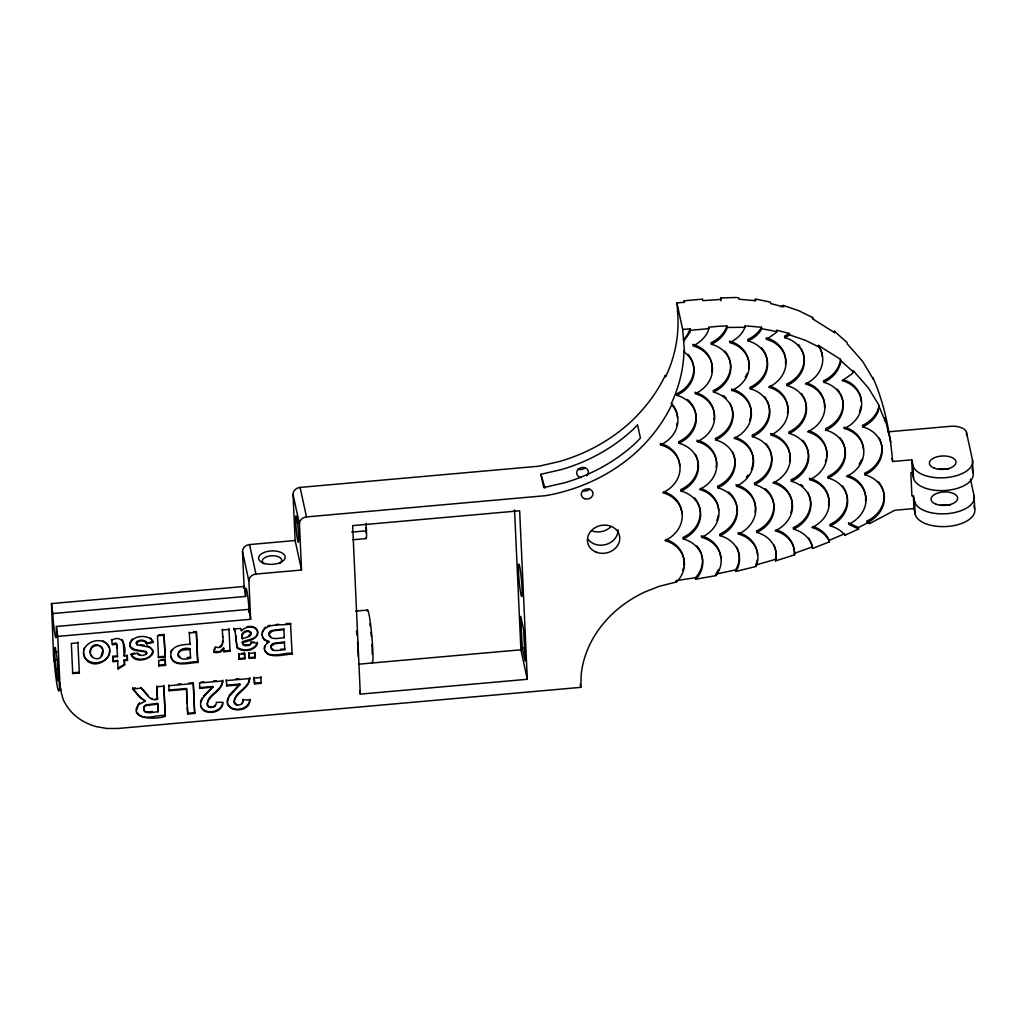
<?xml version="1.0" encoding="UTF-8"?>
<svg xmlns="http://www.w3.org/2000/svg" width="1026" height="1026" viewBox="0 0 1026 1026"><rect width="100%" height="100%" fill="white"/><g stroke="black" fill="none" stroke-linecap="round" stroke-linejoin="round"><path stroke-width="1.5" d="M244.175 588.398L244.355 586.462L51.48 603.596L53.544 655.422L54.801 663.219M660.257 443.386L660.577 444.861A30.062 25.855 -12.2 0 1 680.046 467.151A30.062 25.855 -12.2 0 1 662.758 492.724A30.062 25.855 -12.2 0 1 682.213 515.026A30.062 25.855 -12.2 0 1 664.925 540.587A30.062 25.855 -12.2 0 1 676.506 581.973L659.372 586.282L645.713 591.592A112.475 96.752 -12.2 0 0 581.191 674.595L580.806 687.343L118.016 728.46L107.076 728.498L96.47 726.664A56.238 48.376 -12.2 0 1 65.048 703.105C60.188 696.154 58.88 672.158 59.508 687.407A26.638 1.962 84.9 0 1 54.506 664.412L53.544 655.422M54.481 652.113L54.66 647.611L55.34 647.624L57.341 659.923L58.302 681.226L56.661 676.724L54.481 652.113L57.661 651.779M136.548 710.351L138.587 704.541L145.32 701.156L139.472 696.462L132.585 688.177L135.368 687.933M242.29 634.042L242.367 638.762L249.946 636.197L251.165 634.042L250.69 632.196C248.523 629.246 243.444 630.939 242.29 634.042L242.316 637.621M227.464 702.451L229.131 696.526L239.917 684.778L239.763 684.047L226.554 685.214L226.72 685.958L239.917 684.778M773.809 544.691A30.062 25.855 -12.2 0 1 775.605 558.349L775.618 560.889L794.534 554.861L794.329 551.616A30.062 25.855 -12.2 0 0 776.22 529.724M794.534 554.861L794.65 553.091A30.062 25.855 -12.2 0 0 775.181 530.801A30.062 25.855 -12.2 0 0 792.47 505.228A30.062 25.855 -12.2 0 0 773.014 482.925A30.062 25.855 -12.2 0 0 790.302 457.365A30.062 25.855 -12.2 0 0 770.834 435.062A30.062 25.855 -12.2 0 0 788.122 409.489A30.062 25.855 -12.2 0 0 768.666 387.187A30.062 25.855 -12.2 0 0 785.954 361.627A30.062 25.855 -12.2 0 0 766.486 339.324L766.165 337.849A30.062 25.855 -12.2 0 1 785.48 363.986M834.343 332.334L834.407 331.257L847.014 342.466L847.335 343.941L862.61 361.37L873.331 379.274L873.011 377.799C884.592 404.103 890.196 432.972 892.633 461.508L911.742 459.815L912.948 465.342L913.525 478.103A29.972 15.121 -2.6 0 0 946.536 490.39A29.972 15.121 -2.6 0 0 973.071 472.819L972.481 460.046L966.479 432.395A14.8 7.464 -2.6 0 0 950.179 426.329L887.798 431.869M794.214 553.386L812.22 546.973L812.541 548.448L829.354 541.882L828.687 540.125A30.062 25.855 -12.2 0 0 811.938 527.531A30.062 25.855 -12.2 0 0 829.226 501.97A30.062 25.855 -12.2 0 0 809.77 479.668A30.062 25.855 -12.2 0 0 827.059 454.095A30.062 25.855 -12.2 0 0 807.59 431.792A30.062 25.855 -12.2 0 0 824.878 406.232A30.062 25.855 -12.2 0 0 805.423 383.929A30.062 25.855 -12.2 0 0 819.992 348.66L818.453 345.441L840.499 359.28L840.422 360.357A30.062 25.855 -12.2 0 1 823.48 380.826L823.788 382.3A30.062 25.855 -12.2 0 1 843.257 404.59A30.062 25.855 -12.2 0 1 825.968 430.163A30.062 25.855 -12.2 0 1 845.437 452.466A30.062 25.855 -12.2 0 1 828.136 478.026A30.062 25.855 -12.2 0 1 847.604 500.329A30.062 25.855 -12.2 0 1 830.316 525.902A30.062 25.855 -12.2 0 1 844.116 534.264L844.821 535.277L858.608 529.031L858.287 527.556L848.374 522.785M840.499 359.28L840.743 361.832A30.062 25.855 -12.2 0 1 823.788 382.3M59.944 684.919L57.738 636.415L250.626 619.281L248.895 581.114A7.4 6.361 -12.2 0 1 255.949 574.073L301.529 570.02L295.129 540.522L293.038 494.442A7.4 6.361 -12.2 0 1 300.092 487.414L539.137 466.176L559.721 461.431A161.287 138.754 -12.2 0 0 631.554 421.135C645.341 407.963 657.025 392.599 665.284 375.375L665.605 376.85C675.339 356.638 679.533 333.617 677.609 311.506M684.201 350.777L683.957 350.635C683.649 368.885 679.058 386.892 671.363 403.398L672.197 405.347A30.062 25.855 -12.2 0 1 660.577 444.861M701.643 554.784A30.062 25.855 -12.2 0 1 698.078 574.611L695.538 577.689L695.859 579.164L698.398 576.086A30.062 25.855 -12.2 0 0 683.303 538.958A30.062 25.855 -12.2 0 0 700.591 513.398A30.062 25.855 -12.2 0 0 681.123 491.095A30.062 25.855 -12.2 0 0 698.424 465.522A30.062 25.855 -12.2 0 0 678.955 443.219A30.062 25.855 -12.2 0 0 696.244 417.659A30.062 25.855 -12.2 0 0 676.775 395.356A30.062 25.855 -12.2 0 0 684.522 352.251L682.688 329.474L676.929 302.926L684.522 302.247L684.201 300.772L702.579 299.143L702.9 300.618L721.137 299.425L720.816 297.95L735.514 297.502L738.733 297.784L739.053 299.259L755.764 300.708L755.444 299.233L757.406 299.4L770.5 302.131L770.821 303.606L783.646 306.915L783.325 305.44L780.889 306.812M152.669 651.138C151.617 660.359 134.791 662.232 131.007 653.998C134.842 668.208 165.84 653.793 147 645.816M262.028 635.261C263.195 621.679 281.752 626.142 290.691 623.949L290.525 623.218L292.064 654.075C284.24 654.203 263.118 660.911 264.439 646.124M143.743 709.312L143.858 708.055A3.796 3.27 -12.2 0 1 146.256 705.542L157.709 704.157L158.068 711.8C153.477 711.826 142.64 715.571 143.704 707.324A3.796 3.27 -12.2 0 1 146.09 704.811L157.555 703.413L157.709 704.157M109.487 650.561C110.257 665.143 84.312 667.669 83.542 652.626M257.629 632.119C257.334 639.775 247.561 639.339 242.38 641.789L242.572 643.097M90.544 652.728C89.211 646.059 99.522 642.468 102.241 648.765M102.664 650.856L101.112 655.986M222.36 643.379L222.655 640.647M178.024 654.819C178.434 648.996 186.142 650.112 190.182 649.432L190.015 648.688C174.33 645.444 174.458 663.848 190.567 657.974L190.015 648.688M264.362 648.919L265.49 644.918L268.94 641.955L263.772 638.916L262.399 636.928M269.299 632.709C267.901 641.327 279.585 637.864 284.279 637.71L283.753 628.912L271.082 630.657L269.299 632.709L269.287 634.914M207.175 703.849C209.317 694.551 222.167 691.191 222.834 680.918L199.519 682.983L199.762 688.343L212.972 687.176L212.805 686.445L199.608 687.612L199.762 688.343M234.12 701.451C236.224 691.986 250.062 688.459 249.626 677.788C249.587 688.882 232.415 692.127 234.492 703.131L235.454 704.311C238.943 706.645 244.393 703.554 243.162 699.193L242.803 701.399M271.172 645.38C269.889 653.305 280.393 649.74 284.83 649.689L284.356 641.981L273.083 643.443L271.172 645.38L271.133 647.457M227.567 703.413C231.401 713.288 249.793 709.992 249.805 699.181C251.396 713.852 222.206 713.365 227.977 697.77M152.566 650.407L149.616 647.239L137.035 644.764L136.535 642.096C139.138 639.224 146.038 639.172 146.692 643.879L153.323 642.404L153.156 641.673L146.526 643.148M136.509 643.712L136.535 642.096M222.668 680.174C222.629 691.28 205.456 694.525 207.547 705.529L208.496 706.709C211.741 708.799 216.794 706.478 216.371 702.323L223.014 702.31C222.822 711.531 210.548 714.75 203.725 710.569C194.594 702.541 207.727 692.832 212.972 687.176M146.526 652.433L146.526 653.831C144.153 655.806 138.959 656.486 137.394 653.164L131.161 654.729M146.526 653.831L145.807 651.446L134.957 649.599L130.34 646.752M250.998 633.311L248.484 636.069M83.67 650.227L84.26 648.009M200.48 702.105L202.019 698.18M683.675 302.529L684.201 300.772M682.688 329.474L690.28 328.795L687.215 335.271L683.521 339.67M690.28 328.795L690.088 332.026L683.842 341.145M757.239 559.991A30.062 25.855 -12.2 0 1 755.764 564.993L756.085 566.467L735.937 571.392L737.707 568.096A30.062 25.855 -12.2 0 0 720.06 535.687A30.062 25.855 -12.2 0 0 737.348 510.127A30.062 25.855 -12.2 0 0 717.879 487.825A30.062 25.855 -12.2 0 0 735.167 462.264A30.062 25.855 -12.2 0 0 715.712 439.962A30.062 25.855 -12.2 0 0 733 414.389A30.062 25.855 -12.2 0 0 713.532 392.086A30.062 25.855 -12.2 0 0 730.82 366.526A30.062 25.855 -12.2 0 0 711.364 344.223A30.062 25.855 -12.2 0 0 726.831 328.769L726.895 325.973L719.444 326.204L708.658 327.166L708.453 330.398A30.062 25.855 -12.2 0 1 692.986 345.852A30.062 25.855 -12.2 0 1 712.442 368.154A30.062 25.855 -12.2 0 1 695.153 393.727A30.062 25.855 -12.2 0 1 714.622 416.03A30.062 25.855 -12.2 0 1 697.334 441.59A30.062 25.855 -12.2 0 1 716.789 463.893A30.062 25.855 -12.2 0 1 699.501 489.453A30.062 25.855 -12.2 0 1 718.97 511.756A30.062 25.855 -12.2 0 1 701.681 537.329A30.062 25.855 -12.2 0 1 716.776 574.457L715.802 575.637L695.859 579.164M720.432 299.271L720.816 297.95M720.752 300.746L721.137 299.425M726.895 325.973L726.511 327.294A30.062 25.855 -12.2 0 1 711.044 342.748L711.364 344.223M775.618 560.889L775.925 559.824A30.062 25.855 -12.2 0 0 756.803 532.43L756.483 530.955A30.062 25.855 -12.2 0 0 765.281 488.684M858.608 529.031L848.694 524.26A30.062 25.855 -12.2 0 0 865.982 498.7A30.062 25.855 -12.2 0 0 846.514 476.397A30.062 25.855 -12.2 0 0 863.802 450.837A30.062 25.855 -12.2 0 0 844.347 428.535A30.062 25.855 -12.2 0 0 861.635 402.962A30.062 25.855 -12.2 0 0 842.166 380.659L851.58 374.182L853.414 371.963L853.093 370.489L868.381 387.918L878.538 404.5L879.09 405.821L877.871 409.964A30.062 25.855 -12.2 0 1 862.404 425.418L862.725 426.893A30.062 25.855 -12.2 0 1 882.18 449.196A30.062 25.855 -12.2 0 1 864.892 474.769A30.062 25.855 -12.2 0 1 884.361 497.071A30.062 25.855 -12.2 0 1 867.073 522.632L869.599 523.568L894.852 510.268L913.961 508.575L915.154 514.103A29.972 15.121 -2.6 0 0 948.165 526.389A29.972 15.121 -2.6 0 0 974.7 508.806L974.123 496.045L970.455 479.142M879.09 405.821L878.192 411.439A30.062 25.855 -12.2 0 1 862.725 426.893M129.827 642.892L132.367 638.942M214.075 650.061L214.985 647.444M213.78 652.1L213.613 651.356L219.564 651.754L223.604 647.957L223.771 648.688L221.052 651.843L215.96 652.728L213.78 652.1L215.601 646.88C222.45 650.33 224.143 640.699 222.591 636.017M222.501 703.836C220.218 712.916 204.097 714.891 200.621 705.811M170.829 652.228L171.599 650.035M262.053 632.478L262.784 630.439M257.398 642.327C255.141 650.497 242.739 651.805 236.955 647.124L235.595 635.299M250.626 619.281L249.318 609.329L56.443 626.463L56.302 629.772A16.275 1.206 84.9 0 1 55.186 635.71A16.275 1.206 84.9 0 1 52.788 613.548L51.48 603.596M249.318 609.329L249.19 612.637A16.275 1.206 84.9 0 0 246.791 590.489A16.275 1.206 84.9 0 0 245.663 596.414L52.788 613.548M250.665 643.276L251.319 641.93L254.358 642.122M251.319 641.93L250.831 644.02L248.805 645.495L245.009 645.803L242.713 643.764L243.624 645.392M242.457 634.773C243.598 631.67 248.677 629.99 250.844 632.939M754.636 300.721L755.444 299.233M756.803 532.43A30.062 25.855 -12.2 0 0 774.104 506.857A30.062 25.855 -12.2 0 0 754.636 484.554A30.062 25.855 -12.2 0 0 771.924 458.994A30.062 25.855 -12.2 0 0 752.456 436.691A30.062 25.855 -12.2 0 0 769.757 411.131A30.062 25.855 -12.2 0 0 750.288 388.828A30.062 25.855 -12.2 0 0 767.576 363.255A30.062 25.855 -12.2 0 0 748.121 340.953A30.062 25.855 -12.2 0 0 761.048 330.218L761.523 327.256L744.812 325.806L745.132 327.281L742.67 331.847A30.062 25.855 -12.2 0 1 729.742 342.594A30.062 25.855 -12.2 0 1 749.198 364.897A30.062 25.855 -12.2 0 1 731.91 390.457A30.062 25.855 -12.2 0 1 751.378 412.76A30.062 25.855 -12.2 0 1 734.09 438.32A30.062 25.855 -12.2 0 1 753.546 460.623A30.062 25.855 -12.2 0 1 736.258 486.196A30.062 25.855 -12.2 0 1 755.726 508.498A30.062 25.855 -12.2 0 1 738.438 534.059A30.062 25.855 -12.2 0 1 756.085 566.467M761.523 327.256L760.728 328.743A30.062 25.855 -12.2 0 1 747.8 339.478L748.121 340.953M735.937 571.392L735.616 569.917L737.386 566.621A30.062 25.855 -12.2 0 0 736.488 546.82M671.684 404.872C663.424 422.096 651.741 437.461 637.954 450.632A161.287 138.754 -12.2 0 1 545.537 495.673L306.492 516.912A7.4 6.361 -12.2 0 0 299.438 523.94L301.529 570.02M269.466 633.452L272.634 630.836L283.92 629.656L283.753 628.912M271.339 646.111L274.84 643.687L284.51 642.712L284.356 641.981M228.978 695.795L233.595 690.511M239.763 684.047L234.633 689.446M219.897 646.534L221.77 644.918M818.774 346.916L805.192 340.222L789.725 334.938L789.404 333.463L776.579 330.154L776.9 331.629L775.9 332.847L766.486 339.324M136.689 642.827C139.164 640.186 145.346 639.826 146.692 643.879M203.507 696.077L211.523 688.164M264.015 628.579L265.657 627.066M139.664 702.695C125.8 719.893 156.234 719.777 165.301 716.276L163.929 686.15L156.927 686.766L156.76 686.035L157.491 699.347C149.565 701.746 145.859 692.524 141.113 688.177L132.739 688.921L132.585 688.177M677.442 311.647L677.929 312.981M241.059 629.323L241.482 630.721L243.188 629.297A10.529 9.067 -12.2 0 1 249.138 627.143L252.627 627.296A7.323 6.297 -12.2 0 1 256.359 629.323L257.59 631.529M266.811 642.507L268.774 641.224M124.261 659.898L124.467 664.232L117.939 668.195L118.105 668.926L124.621 664.963L124.261 659.898L127.314 659.628L127.481 660.359L124.428 660.629M789.404 333.463L784.544 336.22L784.864 337.695A30.062 25.855 -12.2 0 1 804.333 359.998A30.062 25.855 -12.2 0 1 787.045 385.558A30.062 25.855 -12.2 0 1 806.5 407.861A30.062 25.855 -12.2 0 1 789.212 433.434A30.062 25.855 -12.2 0 1 808.68 455.724A30.062 25.855 -12.2 0 1 791.392 481.297A30.062 25.855 -12.2 0 1 810.848 503.599A30.062 25.855 -12.2 0 1 793.56 529.159A30.062 25.855 -12.2 0 1 812.22 546.46M784.864 337.695L789.725 334.938M867.893 522.785L858.287 527.556M829.354 541.882L829.046 540.394L844.501 533.802L844.821 535.277M116.874 644.726L116.092 643.315L112.296 643.918L112.462 644.661L116.246 644.046L117.144 647.829M775.297 559.414L755.764 564.993M267.735 625.937L270.287 625.219M132.251 653.677L134.739 653.062M540.894 474.281L561.479 469.549A161.287 138.754 -12.2 0 0 633.311 429.24L637.544 424.777L640.429 438.051L636.197 442.514A161.287 138.754 -12.2 0 1 564.364 482.823L543.78 487.568L540.894 474.281L544.947 488.068M735.616 569.917L716.815 573.906M248.638 644.751L243.457 644.649M695.538 577.689L675.993 580.665L676.314 582.14M55.635 668.926L58.803 668.503M54.84 659.91L58.007 659.526M275.904 624.577L278.726 624.27M690.601 330.269L708.979 328.641M913.525 478.103L912.319 472.576L910.857 472.704L911.909 495.93L913.384 495.802L914.576 501.342L915.154 514.103M351.751 532.122L366.449 530.814L366.115 523.337M244.15 588.193L242.495 551.616A7.4 6.361 -12.2 0 1 249.549 544.575L295.129 540.522M352.906 539.766L366.141 538.586M355.817 611.086L367.577 610.047M158.684 634.927L162.672 634.581M193.478 631.836L196.274 631.593L196.441 632.324L197.8 662.45C189.836 662.488 172.035 668.503 170.803 655.537C170.38 645.457 182.551 644.418 189.951 644.315L189.271 632.208L189.438 632.952L196.441 632.324M286.1 623.603L289.05 623.346M78.002 642.853L71.345 643.443L72.718 673.556L79.361 672.966L77.835 642.109M164.16 635.197L157.504 635.787L158.504 657.602L165.148 657.012L163.993 634.453L165.148 657.012M229.093 629.425L222.45 630.015L222.283 629.284L222.745 636.761M251.485 642.661L257.564 643.071C255.307 651.241 242.905 652.549 237.121 647.868L235.095 631.08L233.761 628.258L233.915 629.002L240.494 628.412L241.482 630.721M112.834 656.294L117.387 655.883L117.541 656.627L113.001 657.025L112.834 656.294L113.052 660.898L113.206 661.629L117.746 661.231L117.592 660.487L113.052 660.898M122.184 639.557L123.223 641.725L124.21 656.024L127.262 655.755L127.481 660.359M164.994 656.281L158.337 656.871L158.504 657.602M230.081 651.241L229.927 650.51L223.745 651.061L223.912 651.792L230.081 651.241L228.939 628.682M161.133 659.59L165.122 659.231L165.532 665.31L158.876 665.912L158.722 665.169L165.366 664.579L165.532 665.31M187.027 657.538L190.413 657.243L190.567 657.974M280.649 649.304L284.664 648.945L284.83 649.689M165.289 659.975L158.632 660.564L158.876 665.912M241.623 653.344L244.483 653.087L244.868 658.782L239.148 659.295L238.763 653.6M244.65 653.831L238.917 654.344L239.148 659.295M249.126 653.434L254.82 652.921L255.051 657.884L249.344 658.384L248.959 652.69L249.344 658.384M197.8 662.45L197.646 661.706C189.669 661.193 174.253 667.772 170.855 656.512M238.981 658.551L244.714 658.051L244.868 658.782M249.19 657.653L254.884 657.14L255.051 657.884M358.677 664.194L520.9 649.791L527.313 679.289L360.306 694.115L359.626 691.011M177.947 684.15L180.999 683.88M188.63 683.201L193.209 682.79L193.363 683.534L194.722 713.403L187.72 714.032L187.283 707.094M200.916 682.11L204.02 681.841M213.344 681.007L216.46 680.725M235.634 679.032L238.75 678.75M193.363 683.534L168.944 685.701L168.79 684.97L169.175 690.78L186.591 689.228L187.72 714.032M249.78 678.519L226.477 680.597L226.31 679.853L226.72 685.958M254.333 678.122L260.976 677.532L260.822 676.788L261.245 683.303L254.589 683.893L254.166 677.378L254.589 683.893M186.591 689.228L186.437 688.497L169.021 690.036L169.175 690.78M254.435 683.149L261.079 682.559L261.245 683.303M155.914 698.732L157.337 698.603M187.566 713.288L194.568 712.672L194.722 713.403M165.301 716.276L165.135 715.532C156.67 714.327 142.422 721.983 136.881 712.095M148.603 711.813L152.438 711.544M727.216 327.448L745.132 327.281M243.316 699.937L249.972 699.924M211.689 706.709L209.791 706.619L209.958 707.363M761.843 328.73L776.9 331.629M522.208 647.688L525.081 660.962L523.658 629.682L520.785 616.408L522.208 647.688L525.312 648.073M140.459 644.764L144.448 645.303M147.321 711.903L145.795 711.608L145.948 712.352M146.487 652.613C141.28 649.804 130.187 652.793 129.712 644.354M140.229 654.639L138.843 654.242L139.01 654.986M268.94 641.955L263.939 639.66L261.874 634.53M783.325 305.44L798.792 310.724L812.374 317.419L813.592 319.163M151.271 698.321L152.374 698.706M234.492 703.131L234.338 702.4L236.916 704.965M145.32 701.156L139.626 697.193L132.739 688.921M102.613 640.775C123.056 651.369 95.392 674.98 84.812 657.769C77.501 643.11 103.741 633.196 109.089 647.868M271.415 648.701L271.249 647.957L273.262 650.253M178.37 656.294L178.203 655.563L180.396 657.448M840.82 360.754L853.414 371.963M270.941 637.146L269.363 635.415M150.437 637.967L153.323 642.404M671.363 403.398L671.876 403.872A30.062 25.855 -12.2 0 1 677.545 417.813M148.27 695.59L140.96 687.433M92.366 656.768L90.955 654.793M136.496 643.571L137.035 644.764M152.656 640.994C147.385 633.298 129.173 635.62 130.058 646.38M818.453 345.441L819.671 347.186A30.062 25.855 -12.2 0 1 822.39 356.881M244.355 586.462L245.663 596.414M56.443 626.463L57.738 636.415M60.701 689.934L59.559 683.188M264.554 650.022C269.915 659.628 283.689 652.203 291.897 653.331L292.064 654.075M233.915 629.002L235.249 631.824M879.41 407.296L886.323 423.738L890.94 442.36M829.046 540.394L828.367 538.65A30.062 25.855 -12.2 0 0 812.977 526.453M972.071 468.202L973.071 472.819M974.033 505.741L974.7 508.806M891.966 458.404L892.633 461.508M834.407 331.257L834.728 332.732L812.695 318.894L812.374 317.419M864.892 474.769L864.572 473.294A30.062 25.855 -12.2 0 0 881.065 442.719M869.278 522.093L869.599 523.568M867.073 522.632L866.752 521.157A30.062 25.855 -12.2 0 0 881.321 485.888M844.026 427.06L844.347 428.535M825.968 430.163L825.648 428.688A30.062 25.855 -12.2 0 0 842.141 398.126M828.136 478.026L827.828 476.551A30.062 25.855 -12.2 0 0 840.268 438.051M830.316 525.902L829.996 524.427A30.062 25.855 -12.2 0 0 844.565 489.158M809.45 478.193L809.77 479.668M787.045 385.558L786.724 384.083A30.062 25.855 -12.2 0 0 801.293 348.814M789.212 433.434L788.891 431.959A30.062 25.855 -12.2 0 0 803.473 396.677M791.392 481.297L791.072 479.822A30.062 25.855 -12.2 0 0 802.691 440.321M793.56 529.159L793.239 527.685A30.062 25.855 -12.2 0 0 807.821 492.416M750.288 388.828L749.968 387.353A30.062 25.855 -12.2 0 0 761.587 347.852M752.456 436.691L752.148 435.216A30.062 25.855 -12.2 0 0 767.294 401.089M754.636 484.554L754.315 483.079A30.062 25.855 -12.2 0 0 769.474 448.952M731.589 388.982L731.91 390.457M713.532 392.086L713.211 390.611A30.062 25.855 -12.2 0 0 728.37 356.484M738.117 532.584L738.438 534.059M715.712 439.962L715.391 438.487A30.062 25.855 -12.2 0 0 729.961 403.218M717.879 487.825L717.559 486.35A30.062 25.855 -12.2 0 0 732.718 452.222M683.957 350.635L684.278 352.11M720.06 535.687L719.739 534.213A30.062 25.855 -12.2 0 0 728.524 491.941M697.013 440.116L697.334 441.59M676.775 395.356L676.467 393.881A30.062 25.855 -12.2 0 0 688.087 354.38M715.481 574.162L715.802 575.637M701.681 537.329L701.361 535.854A30.062 25.855 -12.2 0 1 720.816 558.157M678.955 443.219L678.635 441.744A30.062 25.855 -12.2 0 0 687.42 399.473M681.123 491.095L680.802 489.62A30.062 25.855 -12.2 0 0 695.384 454.351M683.303 538.958L682.983 537.483A30.062 25.855 -12.2 0 0 699.476 506.921M580.177 684.393L580.806 687.343M300.092 487.414L306.492 516.912M293.038 494.442L299.438 523.94M284.125 636.966L284.279 637.71M269.992 631.529L270.146 632.273M271.903 644.277L272.057 645.008M249.549 544.575L255.949 574.073M271.967 648.907L272.121 649.65M242.495 551.616L248.895 581.114M254.82 652.921L254.666 652.19L254.884 657.14M249.805 644.187L249.972 644.931M242.213 638.031L242.367 638.762M242.38 641.789L242.546 642.533C248.997 641.237 262.348 637.608 256.205 628.579A7.323 6.297 -12.2 0 0 255.179 627.694M236.955 647.124L237.121 647.868M241.905 702.938L242.059 703.669M235.287 703.58L235.454 704.311M220.949 645.931L221.103 646.675M214.947 705.337L215.114 706.068M213.549 706.273L213.703 707.017M208.496 706.709L207.38 704.785L207.547 705.529M189.784 643.571L189.951 644.315M179.101 656.691L179.255 657.435M145.82 641.725L145.974 642.456M144.679 640.737L144.846 641.481M146.333 651.869L146.68 653.164M145.807 651.446L145.974 652.177M158.068 711.8L157.555 703.413M137.151 641.365L137.317 642.096M136.355 642.981L136.65 644.302M137.869 653.498L138.023 654.242M144.628 710.954L144.781 711.685M143.884 709.928L144.038 710.672M127.262 655.755L127.109 655.024L127.314 659.628M124.467 664.232L124.621 664.963M116.092 643.315L116.246 644.046M114.95 643.122L115.104 643.866M79.361 672.966L79.207 672.235L72.551 672.825L72.718 673.556M242.405 642.366L242.867 644.508M112.462 644.661L111.526 639.493L111.693 640.224C122.838 633.773 126.711 647.175 124.21 656.024M53.993 657.551L54.929 663.001M369.924 623.834L370.335 626.36M812.541 548.448L811.899 544.986A30.062 25.855 -12.2 0 0 810.566 541.42M370.963 632.208L371.438 636.582M884.963 417.646L885.246 420.84M116.707 643.995L117.541 656.627M676.929 302.926L677.763 313.122M371.963 644.251L372.246 654.293M966.479 432.395L966.633 435.588M911.742 459.815L912.319 472.576M913.384 495.802L913.961 508.575M527.313 679.289L519.656 510.794L352.649 525.62L360.306 694.115M514.552 509.909L520.9 649.791M244.483 653.087L244.714 658.051M223.604 647.957L223.912 651.792M196.274 631.593L197.646 661.706M193.209 682.79L194.568 712.672M186.437 688.497L187.142 703.99M165.122 659.231L165.366 664.579M163.775 685.406L165.135 715.532M156.927 686.766L157.491 699.347M117.592 660.487L118.105 668.926M113.001 657.025L113.206 661.629M585.077 467.715A5.925 5.092 -12.2 0 1 578.01 469.139M356.509 631.028A26.638 1.962 84.9 0 1 356.933 635.12M357.535 642.045A26.638 1.962 84.9 0 1 358.266 656.653M974.123 496.045A29.972 15.121 -2.6 0 1 947.588 513.628A29.972 15.121 -2.6 0 1 914.576 501.342M938.482 469.357A13.325 6.72 -2.6 0 1 948.665 469.126M367.141 610.945A26.638 1.962 84.9 0 1 371.887 636.582A26.638 1.962 84.9 0 1 371.668 662.206M972.481 460.046A29.972 15.121 -2.6 0 1 945.959 477.629A29.972 15.121 -2.6 0 1 912.948 465.342M618.024 529.673A16.275 14.005 -12.2 0 1 606.648 544.293A16.275 14.005 -12.2 0 1 588.154 539.368M806.449 382.852A30.062 25.855 -12.2 0 1 824.532 407.309M837.267 389.187A30.062 25.855 -12.2 0 1 839.576 392.317M840.217 393.42A30.062 25.855 -12.2 0 1 841.756 396.921M842.449 485.926A30.062 25.855 -12.2 0 1 843.923 488.043M808.629 430.715A30.062 25.855 -12.2 0 1 826.584 456.455M826.135 458.981A30.062 25.855 -12.2 0 1 825.391 461.495M810.797 478.591A30.062 25.855 -12.2 0 1 828.572 505.587M879.154 438.025A30.062 25.855 -12.2 0 1 880.693 441.513M878.371 481.656A30.062 25.855 -12.2 0 1 880.68 484.785M860.968 406.591A30.062 25.855 -12.2 0 1 859.493 411.593M843.205 379.582A30.062 25.855 -12.2 0 1 861.314 401.487M861.673 459.468A30.062 25.855 -12.2 0 1 859.121 464.188M845.386 427.457A30.062 25.855 -12.2 0 1 863.494 449.362M847.553 475.32A30.062 25.855 -12.2 0 1 865.508 501.06M739.464 532.981A30.062 25.855 -12.2 0 1 757.573 554.886M581.216 477.641A5.925 5.092 -12.2 0 1 577.112 470.883A5.925 5.092 -12.2 0 1 585.731 468.1A5.925 5.092 -12.2 0 1 586.846 475.833M610.855 526.748A16.275 14.005 -12.2 0 1 591.438 530.711M940.111 505.343A13.325 6.72 -2.6 0 1 950.294 505.125M589.719 489.107A5.925 5.092 -12.2 0 1 582.653 490.531M366.449 530.814A15.608 1.154 84.9 0 1 365.795 538.06M365.82 527.903A9.773 0.718 84.9 0 1 365.782 532.43M801.344 393.458A30.062 25.855 -12.2 0 1 802.832 395.574M798.343 344.582A30.062 25.855 -12.2 0 1 799.947 346.634M724.831 351.11A30.062 25.855 -12.2 0 1 727.793 355.342M723.125 395.382A30.062 25.855 -12.2 0 1 726.126 398.024M729.422 341.119A30.062 25.855 -12.2 0 1 748.544 368.514M747.069 373.528A30.062 25.855 -12.2 0 1 745.248 377.106M735.937 484.721A30.062 25.855 -12.2 0 1 755.059 512.115M732.949 389.38A30.062 25.855 -12.2 0 1 749.711 420.16M735.116 437.243A30.062 25.855 -12.2 0 1 751.417 469.254M748.069 475.089A30.062 25.855 -12.2 0 1 746.312 477.231M765.935 443.578A30.062 25.855 -12.2 0 1 768.884 447.811M764.588 396.716A30.062 25.855 -12.2 0 1 766.076 398.845M769.705 386.109A30.062 25.855 -12.2 0 1 787.468 413.119M770.513 433.588A30.062 25.855 -12.2 0 1 789.635 460.982M774.053 481.848A30.062 25.855 -12.2 0 1 790.815 512.628M808.642 538.099A30.062 25.855 -12.2 0 1 809.989 540.279M800.985 484.593A30.062 25.855 -12.2 0 1 803.025 486.298M694.602 497.982A30.062 25.855 -12.2 0 1 696.91 501.111M697.552 502.214A30.062 25.855 -12.2 0 1 699.091 505.715M696.782 545.845A30.062 25.855 -12.2 0 1 701.271 553.578M677.211 422.917A30.062 25.855 -12.2 0 1 676.609 425.444M661.616 443.783A30.062 25.855 -12.2 0 1 679.725 465.676M663.784 491.646A30.062 25.855 -12.2 0 1 681.892 513.551M665.964 539.509A30.062 25.855 -12.2 0 1 683.919 565.249M683.47 567.788A30.062 25.855 -12.2 0 1 682.726 570.289M698.373 440.513A30.062 25.855 -12.2 0 1 716.135 467.523M718.303 515.385A30.062 25.855 -12.2 0 1 716.828 520.387M700.54 488.376A30.062 25.855 -12.2 0 1 718.649 510.281M692.665 344.377A30.062 25.855 -12.2 0 1 711.788 371.784M694.833 392.253A30.062 25.855 -12.2 0 1 713.955 419.647M718.469 569.468A30.062 25.855 -12.2 0 1 716.456 572.983M253.922 627.001A7.323 6.297 -12.2 0 0 252.473 626.565L248.972 626.411A10.529 9.067 -12.2 0 0 246.856 626.783M279.611 563.518A9.773 4.925 -2.6 0 0 279.059 557.041A9.773 4.925 -2.6 0 0 266.234 556.913L264.4 557.862A9.773 4.925 -2.6 0 0 264.131 563.877M90.686 649.06C86.864 657.333 99.573 663.078 102.51 654.498C106.396 646.226 93.469 640.545 90.686 649.06M936.007 504.215A13.325 6.72 -2.6 0 0 957.502 499.277A13.325 6.72 -2.6 0 0 939.534 492.583A13.325 6.72 -2.6 0 0 936.007 504.215M518.515 572.175A16.275 1.206 84.9 0 0 521.708 596.504A16.275 1.206 84.9 0 0 520.605 572.187A16.275 1.206 84.9 0 0 518.515 572.175M934.378 468.215A13.325 6.72 -2.6 0 0 955.873 463.277A13.325 6.72 -2.6 0 0 937.905 456.583A13.325 6.72 -2.6 0 0 934.378 468.215M596.068 552.091A16.275 14.005 -12.2 0 0 619.781 537.778A16.275 14.005 -12.2 0 0 594.965 527.774A16.275 14.005 -12.2 0 0 596.068 552.091M584.422 498.636A5.925 5.092 -12.2 0 0 593.054 493.455A5.925 5.092 -12.2 0 0 584.05 489.787A5.925 5.092 -12.2 0 0 584.422 498.636M295.693 522.414A13.325 0.988 84.9 0 0 298.31 542.318A13.325 0.988 84.9 0 0 297.399 522.414A13.325 0.988 84.9 0 0 295.693 522.414M263.528 563.146A13.325 6.72 -2.6 0 0 285.023 558.208A13.325 6.72 -2.6 0 0 267.055 551.526A13.325 6.72 -2.6 0 0 263.528 563.146"/></g></svg>
